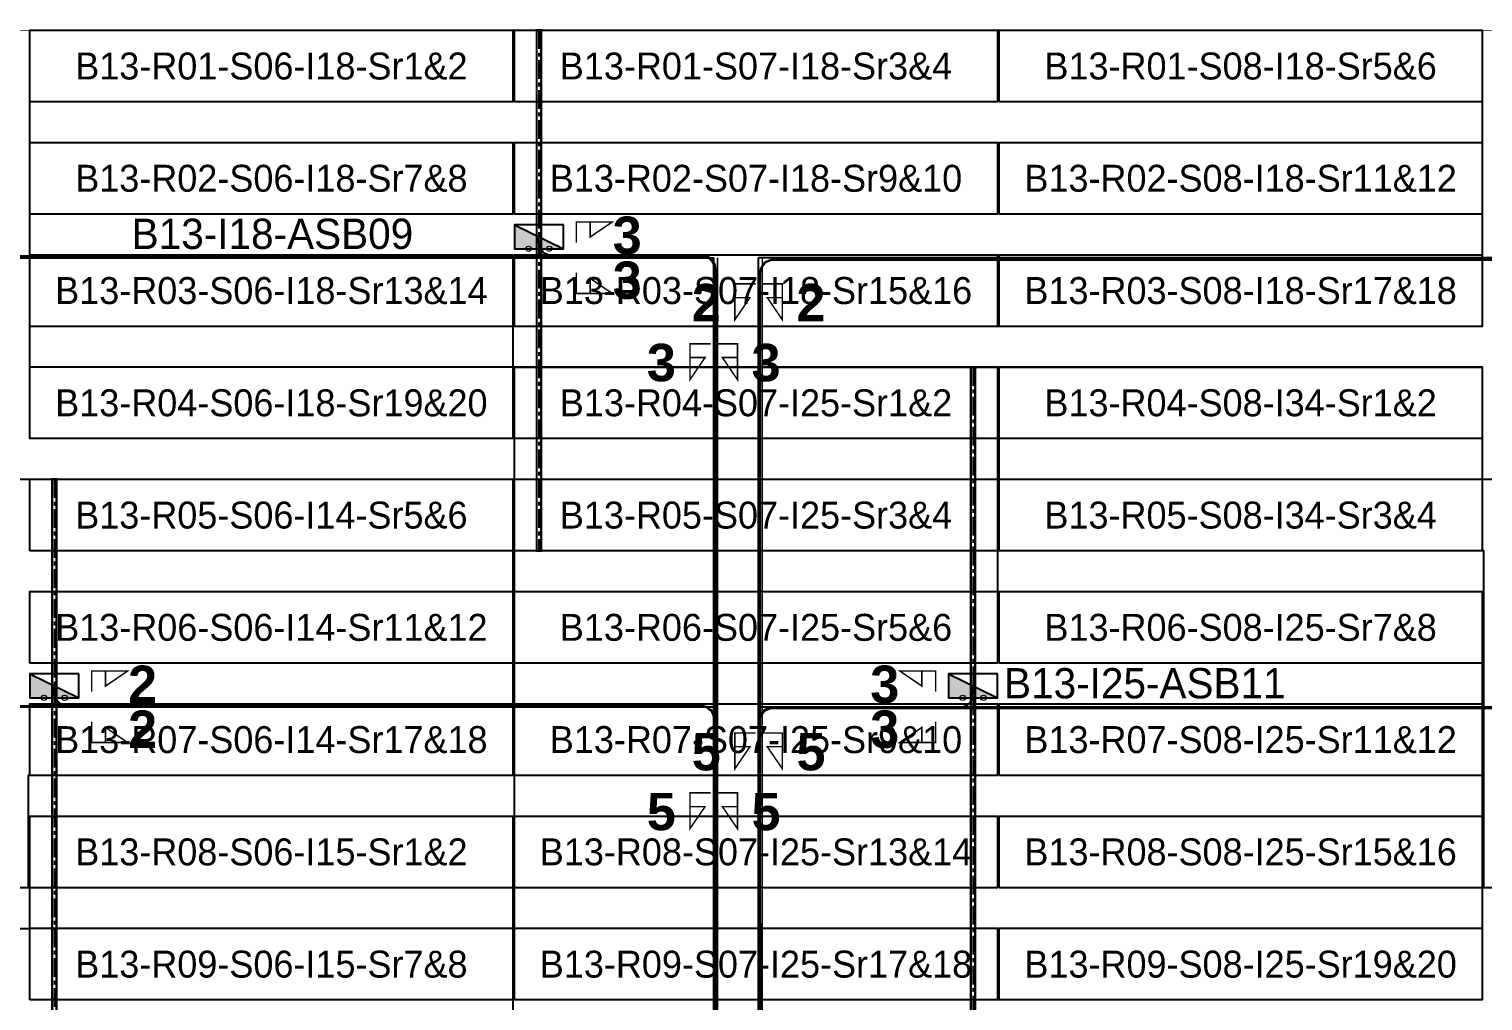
# Model space of a CAD drawing. Header units: metres. Extents: x 531333 to 531754, y 2674782 to 2675087.
# Drawn here: x 531495 to 531592.2, y 2675021.7 to 2675086.7 of the extents above; entities that cross this region are included whole.
import ezdxf
from ezdxf.enums import TextEntityAlignment as Align

# ---------------------------------------------------------------- set-up
doc = ezdxf.new("R2010")
doc.units = ezdxf.units.M
doc.header["$MEASUREMENT"] = 0
doc.linetypes.add('CENTER', pattern=[2, 1.25, -0.25, 0.25, -0.25])
doc.layers.add('Boundary-12.5 MW Block', color=6, linetype='Continuous', lineweight=9)
doc.layers.add('PILE', color=1, linetype='Continuous', lineweight=15)
for name, color, linetype in [('DC Trench BL-13', 40, 'Continuous'), ('E-Inverter Grouping', 2, 'Continuous'), ('Inverter Block-13', 7, 'Continuous'), ('LT Cable(AG) INV to LT Panel BL-13', 2, 'Continuous'), ('Messenger Wire Block-13 (Master Path)', 30, 'Continuous'), ('Messenger Wire Block-13 (MW Path)', 191, 'Continuous'), ('MMS Table Block-13', 8, 'Continuous'), ('Plan Line - DC BL-13', 40, 'Continuous'), ('Section Marking BL-13', 2, 'Continuous')]:
    doc.layers.add(name, color=color, linetype=linetype)
doc.styles.add('BoldTextStyle', font='arialbd.ttf')
doc.styles.get("Standard").update_dxf_attribs({"font": 'Adani Regular.ttf'})

# ---------------------------------------------------------------- blocks, each defined once
blk = doc.blocks.new('MMS Table (32.292 x 4.788)')
at = {"color": 0}
blk.add_lwpolyline([(0, -0.002), (0, 4.786), (32.292, 4.786), (32.292, -0.002)], close=True, dxfattribs=at)
at = {"color": 7}
blk.add_attdef('ID1', text='', height=1.8, dxfattribs=at).set_placement((16.146, 2.392), align=Align.MIDDLE_CENTER)
blk = doc.blocks.new('Inverter Block')
h = blk.add_hatch(color=0)
h.dxf.hatch_style = 1
h.paths.add_polyline_path([(-1.456, 2.269), (-1.456, 0.846), (1.456, 0.846)])
at = {"color": 0}
blk.add_lwpolyline([(1.456, 2.269), (-1.456, 2.269), (-1.456, 0.846), (1.456, 0.846)], close=True, dxfattribs=at)
blk.add_lwpolyline([(-1.456, 2.269), (1.456, 0.846)], dxfattribs=at)
at = {"layer": 'PILE'}
for centre in [(-0.613, 0.846), (0.613, 0.846)]:
    blk.add_circle(centre, 0.156, dxfattribs=at)
at = {"color": 7}
blk.add_attdef('ID', (-1.456, 3.006), '', height=1.8, dxfattribs=at)

msp = doc.modelspace()

# ---------------------------------------------------------------- linework, layer by layer
at = {"layer": 'Boundary-12.5 MW Block', "const_width": 0.05}
msp.add_lwpolyline([(531333.099, 2675086.575), (531754.095, 2675086.575), (531754.095, 2674781.791), (531365.491, 2674781.791), (531365.491, 2674916.791), (531333.099, 2674916.791)], close=True, dxfattribs=at)
at = {"layer": 'DC Trench BL-13', "color": 40, "const_width": 0.15}
for points in [[(531529.239, 2675086.575), (531528.939, 2675086.575), (531528.939, 2675051.789), (531529.239, 2675051.789)], [(531558.254, 2675064.075), (531557.954, 2675064.075), (531557.954, 2674984.289), (531558.254, 2674984.289)], [(531496.847, 2675056.575), (531496.547, 2675056.575), (531496.547, 2674954.289), (531496.847, 2674954.289)]]:
    msp.add_lwpolyline(points, close=True, dxfattribs=at)
at = {"layer": 'E-Inverter Grouping', "color": 3}
for points in [[(531495.059, 2675086.575), (531592.135, 2675086.575), (531592.135, 2675066.791), (531527.351, 2675066.791), (531527.351, 2675059.291), (531495.059, 2675059.291)], [(531559.743, 2675049.075), (531592.135, 2675049.075), (531592.135, 2675021.791), (531527.451, 2675021.791), (531527.451, 2675064.075), (531559.743, 2675064.075)], [(531656.919, 2675029.291), (531592.235, 2675029.291), (531592.235, 2675051.791), (531559.843, 2675051.791), (531559.843, 2675064.075), (531592.135, 2675064.075), (531592.135, 2675056.575), (531656.919, 2675056.575)]]:
    msp.add_lwpolyline(points, close=True, dxfattribs=at)
at = {"layer": 'E-Inverter Grouping'}
for points in [[(531527.351, 2675056.575), (531527.351, 2675036.791), (531494.959, 2675036.791), (531494.959, 2675029.291), (531430.275, 2675029.291), (531430.275, 2675056.575)], [(531495.059, 2675026.575), (531495.059, 2675034.075), (531527.351, 2675034.075), (531527.351, 2675006.791), (531462.567, 2675006.791), (531462.567, 2674999.291), (531430.275, 2674999.291), (531430.275, 2675026.575)]]:
    msp.add_lwpolyline(points, close=True, dxfattribs=at)
at = {"layer": 'LT Cable(AG) INV to LT Panel BL-13'}
for points in [[(531550.502, 2674969.312), (531550.415, 2674969.312, -0.176103), (531549.837, 2674969.522), (531549.489, 2674969.814, 0.071527), (531549.272, 2674969.949), (531547.813, 2674970.585, 0.103275), (531547.453, 2674970.661), (531541.685, 2674970.661, -0.414214), (531540.785, 2674971.561), (531540.785, 2674982.854, -0.031335), (531540.792, 2674982.967), (531540.851, 2674983.438, 0.031335), (531540.858, 2674983.55), (531540.858, 2675070.565, 0.414214), (531539.958, 2675071.465), (531368.03, 2675071.465, -0.414214), (531367.13, 2675072.365), (531367.13, 2675072.688)], [(531550.502, 2674969.337), (531550.415, 2674969.337, -0.176103), (531549.837, 2674969.547), (531549.484, 2674969.843, 0.071527), (531549.266, 2674969.978), (531547.818, 2674970.61, 0.103275), (531547.458, 2674970.686), (531541.71, 2674970.686, -0.414214), (531540.81, 2674971.586), (531540.81, 2674982.853, -0.031335), (531540.817, 2674982.965), (531540.876, 2674983.436, 0.031335), (531540.883, 2674983.549), (531540.883, 2675070.59, 0.414214), (531539.983, 2675071.49), (531465.206, 2675071.49, -0.414214), (531464.306, 2675072.39), (531464.306, 2675072.688)], [(531550.502, 2674969.362), (531550.415, 2674969.362, -0.176103), (531549.837, 2674969.572), (531549.478, 2674969.873, 0.071527), (531549.26, 2674970.008), (531547.823, 2674970.635, 0.103275), (531547.463, 2674970.711), (531541.735, 2674970.711, -0.414214), (531540.835, 2674971.611), (531540.835, 2674982.851, -0.031335), (531540.842, 2674982.964), (531540.901, 2674983.435, 0.031335), (531540.908, 2674983.547), (531540.908, 2675070.615, 0.414214), (531540.008, 2675071.515), (531529.99, 2675071.515, -0.414214), (531529.09, 2675072.415), (531529.09, 2675072.688)], [(531552.491, 2674969.262), (531550.415, 2674969.262, -0.176103), (531549.837, 2674969.472), (531549.501, 2674969.754, 0.071527), (531549.283, 2674969.889), (531547.802, 2674970.535, 0.103275), (531547.442, 2674970.611), (531541.635, 2674970.611, -0.414214), (531540.735, 2674971.511), (531540.735, 2674982.857, -0.031335), (531540.742, 2674982.97), (531540.801, 2674983.441, 0.031335), (531540.808, 2674983.553), (531540.808, 2675040.515, 0.414214), (531539.908, 2675041.415), (531400.422, 2675041.415, -0.414214), (531399.522, 2675042.315), (531399.522, 2675042.688)], [(531550.502, 2674969.287), (531550.415, 2674969.287, -0.176103), (531549.837, 2674969.497), (531549.495, 2674969.784, 0.071527), (531549.277, 2674969.919), (531547.808, 2674970.56, 0.103275), (531547.447, 2674970.636), (531541.66, 2674970.636, -0.414214), (531540.76, 2674971.536), (531540.76, 2674982.856, -0.031335), (531540.767, 2674982.968), (531540.826, 2674983.439, 0.031335), (531540.833, 2674983.552), (531540.833, 2675040.54, 0.414214), (531539.933, 2675041.44), (531497.598, 2675041.44, -0.414214), (531496.698, 2675042.34), (531496.698, 2675042.688)]]:
    msp.add_lwpolyline(points, format="xyb", dxfattribs=at)
at = {"layer": 'LT Cable(AG) INV to LT Panel BL-13', "color": 5}
for points in [[(531555.532, 2674969.928), (531552.034, 2674969.928, -0.414214), (531551.134, 2674970.828), (531551.134, 2674973.883, 0.214019), (531550.833, 2674974.555), (531544.119, 2674980.533, -0.214019), (531543.817, 2674981.205), (531543.817, 2674982.858, -0.0289), (531543.823, 2674982.961), (531543.879, 2674983.441, 0.028904), (531543.885, 2674983.545), (531543.883, 2675070.368, -0.414219), (531544.783, 2675071.268), (531621.989, 2675071.268, 0.414214), (531622.889, 2675072.168), (531622.889, 2675072.688)], [(531555.532, 2674969.953), (531552.059, 2674969.953, -0.414214), (531551.159, 2674970.853), (531551.159, 2674973.894, 0.214019), (531550.858, 2674974.567), (531544.144, 2674980.544, -0.214019), (531543.842, 2674981.217), (531543.842, 2674982.856, -0.0289), (531543.848, 2674982.96), (531543.904, 2674983.439, 0.028904), (531543.91, 2674983.543), (531543.908, 2675070.343, -0.414219), (531544.808, 2675071.243), (531719.165, 2675071.243, 0.414214), (531720.065, 2675072.143), (531720.065, 2675072.688)], [(531553.591, 2674969.853), (531551.959, 2674969.853, -0.414214), (531551.059, 2674970.753), (531551.059, 2674973.85, 0.214019), (531550.758, 2674974.522), (531544.044, 2674980.5, -0.214019), (531543.742, 2674981.172), (531543.742, 2674982.862, -0.0289), (531543.748, 2674982.966), (531543.804, 2674983.445, 0.028904), (531543.81, 2674983.549), (531543.809, 2675040.442, -0.414219), (531544.709, 2675041.342), (531557.205, 2675041.342, 0.414214), (531558.105, 2675042.242), (531558.105, 2675042.688)], [(531555.532, 2674969.878), (531551.984, 2674969.878, -0.414214), (531551.084, 2674970.778), (531551.084, 2674973.861, 0.214019), (531550.783, 2674974.533), (531544.069, 2674980.511, -0.214019), (531543.767, 2674981.183), (531543.767, 2674982.861, -0.0289), (531543.773, 2674982.964), (531543.829, 2674983.444, 0.028904), (531543.835, 2674983.548), (531543.834, 2675040.417, -0.414219), (531544.734, 2675041.317), (531621.989, 2675041.317, 0.414214), (531622.889, 2675042.217), (531622.889, 2675042.688)], [(531555.532, 2674969.903), (531552.009, 2674969.903, -0.414214), (531551.109, 2674970.803), (531551.109, 2674973.872, 0.214019), (531550.808, 2674974.544), (531544.094, 2674980.522, -0.214019), (531543.792, 2674981.194), (531543.792, 2674982.859, -0.0289), (531543.798, 2674982.963), (531543.854, 2674983.442, 0.028904), (531543.86, 2674983.546), (531543.859, 2675040.392, -0.414219), (531544.759, 2675041.292), (531686.773, 2675041.292, 0.414214), (531687.673, 2675042.192), (531687.673, 2675042.688)]]:
    msp.add_lwpolyline(points, format="xyb", dxfattribs=at)
at = {"layer": 'Messenger Wire Block-13 (Master Path)'}
for points in [[(531365.491, 2675071.377), (531540.771, 2675071.377)], [(531540.771, 2674983.499), (531540.771, 2675071.377)], [(531543.772, 2674983.499), (531543.771, 2675071.38)], [(531543.771, 2675071.38), (531721.703, 2675071.38)], [(531397.883, 2675041.377), (531540.771, 2675041.377)], [(531543.771, 2675041.38), (531689.311, 2675041.38)]]:
    msp.add_lwpolyline(points, dxfattribs=at)
at = {"layer": 'Messenger Wire Block-13 (MW Path)', "const_width": 0.1}
for points in [[(531365.491, 2675071.377), (531540.771, 2675071.377)], [(531541.021, 2674983.499), (531541.021, 2675071.377)], [(531543.771, 2675071.38), (531721.703, 2675071.38)], [(531544.022, 2674983.499), (531544.021, 2675071.38)], [(531397.883, 2675041.377), (531540.771, 2675041.377)], [(531543.771, 2675041.38), (531689.311, 2675041.38)]]:
    msp.add_lwpolyline(points, dxfattribs=at)
at = {"layer": 'Plan Line - DC BL-13', "color": 6, "linetype": 'CENTER'}
for points in [[(531529.09, 2675086.575), (531529.09, 2675051.789)], [(531558.105, 2675064.075), (531558.105, 2674984.289)], [(531496.698, 2675056.575), (531496.698, 2674954.289)]]:
    msp.add_lwpolyline(points, dxfattribs=at)
at = {"layer": 'Section Marking BL-13', "color": 94, "lineweight": 35, "true_color": 0x00a500, "const_width": 0.1}
for points in [[(531531.59, 2675072.377), (531531.59, 2675073.767), (531533.99, 2675073.767), (531532.51, 2675072.757), (531532.51, 2675073.767)], [(531531.59, 2675070.377), (531531.59, 2675068.987), (531533.99, 2675068.987), (531532.51, 2675069.997), (531532.51, 2675068.987)], [(531543.571, 2675069.63), (531542.181, 2675069.63), (531542.181, 2675067.23), (531543.191, 2675068.71), (531542.181, 2675068.71)], [(531543.971, 2675069.63), (531545.361, 2675069.63), (531545.361, 2675067.23), (531544.351, 2675068.71), (531545.361, 2675068.71)], [(531540.571, 2675065.627), (531539.181, 2675065.627), (531539.181, 2675063.227), (531540.191, 2675064.707), (531539.181, 2675064.707)], [(531540.971, 2675065.627), (531542.361, 2675065.627), (531542.361, 2675063.227), (531541.351, 2675064.707), (531542.361, 2675064.707)], [(531499.198, 2675042.377), (531499.198, 2675043.767), (531501.598, 2675043.767), (531500.118, 2675042.757), (531500.118, 2675043.767)], [(531555.605, 2675042.38), (531555.605, 2675043.77), (531553.205, 2675043.77), (531554.685, 2675042.76), (531554.685, 2675043.77)], [(531499.198, 2675040.377), (531499.198, 2675038.987), (531501.598, 2675038.987), (531500.118, 2675039.997), (531500.118, 2675038.987)], [(531543.572, 2675039.63), (531542.182, 2675039.63), (531542.182, 2675037.23), (531543.192, 2675038.71), (531542.182, 2675038.71)], [(531543.972, 2675039.63), (531545.362, 2675039.63), (531545.362, 2675037.23), (531544.352, 2675038.71), (531545.362, 2675038.71)], [(531555.605, 2675040.38), (531555.605, 2675038.99), (531553.205, 2675038.99), (531554.685, 2675040), (531554.685, 2675038.99)], [(531540.571, 2675035.627), (531539.181, 2675035.627), (531539.181, 2675033.227), (531540.191, 2675034.707), (531539.181, 2675034.707)], [(531540.971, 2675035.627), (531542.361, 2675035.627), (531542.361, 2675033.227), (531541.351, 2675034.707), (531542.361, 2675034.707)]]:
    msp.add_lwpolyline(points, dxfattribs=at)

# ---------------------------------------------------------------- block references
at = {"layer": 'Inverter Block-13'}
ref = msp.add_blockref('Inverter Block', (531529.09, 2675071.023), dxfattribs=dict(at, xscale=1.124999999976148, yscale=1.124999999976148, zscale=1.124999999976148))
ref.add_attrib('ID', 'B13-I18-ASB09', (531501.869, 2675071.961), dxfattribs={"layer": '0', "color": 7, "height": 2.025})
ref = msp.add_blockref('Inverter Block', (531496.698, 2675041.023), dxfattribs=dict(at, xscale=1.124999999976148, yscale=1.124999999976148, zscale=1.124999999976148))
ref.add_attrib('ID', 'B13-I14-ASB09', (531469.477, 2675041.961), dxfattribs={"layer": '0', "color": 7, "height": 2.025})
ref = msp.add_blockref('Inverter Block', (531558.105, 2675041.023), dxfattribs=dict(at, xscale=1.124999999976148, yscale=1.124999999976148, zscale=1.124999999976148))
ref.add_attrib('ID', 'B13-I25-ASB11', (531560.178, 2675041.936), dxfattribs={"layer": '0', "color": 7, "height": 2.025})
at = {"layer": 'MMS Table Block-13'}
for p, values in [((531495.059, 2675081.791), {'ID1': 'B13-R01-S06-I18-Sr1&2'}), ((531527.451, 2675081.791), {'ID1': 'B13-R01-S07-I18-Sr3&4'}), ((531559.843, 2675081.791), {'ID1': 'B13-R01-S08-I18-Sr5&6'}), ((531495.059, 2675074.291), {'ID1': 'B13-R02-S06-I18-Sr7&8'}), ((531527.451, 2675074.291), {'ID1': 'B13-R02-S07-I18-Sr9&10'}), ((531559.843, 2675074.291), {'ID1': 'B13-R02-S08-I18-Sr11&12'}), ((531495.059, 2675066.791), {'ID1': 'B13-R03-S06-I18-Sr13&14'}), ((531527.451, 2675066.791), {'ID1': 'B13-R03-S07-I18-Sr15&16'}), ((531559.843, 2675066.791), {'ID1': 'B13-R03-S08-I18-Sr17&18'}), ((531495.059, 2675059.291), {'ID1': 'B13-R04-S06-I18-Sr19&20'}), ((531527.451, 2675059.291), {'ID1': 'B13-R04-S07-I25-Sr1&2'}), ((531559.843, 2675059.291), {'ID1': 'B13-R04-S08-I34-Sr1&2'}), ((531495.059, 2675051.791), {'ID1': 'B13-R05-S06-I14-Sr5&6'}), ((531527.451, 2675051.791), {'ID1': 'B13-R05-S07-I25-Sr3&4'}), ((531559.843, 2675051.791), {'ID1': 'B13-R05-S08-I34-Sr3&4'}), ((531495.059, 2675044.291), {'ID1': 'B13-R06-S06-I14-Sr11&12'}), ((531527.451, 2675044.291), {'ID1': 'B13-R06-S07-I25-Sr5&6'}), ((531559.843, 2675044.291), {'ID1': 'B13-R06-S08-I25-Sr7&8'}), ((531495.059, 2675036.791), {'ID1': 'B13-R07-S06-I14-Sr17&18'}), ((531527.451, 2675036.791), {'ID1': 'B13-R07-S07-I25-Sr9&10'}), ((531559.843, 2675036.791), {'ID1': 'B13-R07-S08-I25-Sr11&12'}), ((531495.059, 2675029.291), {'ID1': 'B13-R08-S06-I15-Sr1&2'}), ((531527.451, 2675029.291), {'ID1': 'B13-R08-S07-I25-Sr13&14'}), ((531559.843, 2675029.291), {'ID1': 'B13-R08-S08-I25-Sr15&16'}), ((531495.059, 2675021.791), {'ID1': 'B13-R09-S06-I15-Sr7&8'}), ((531527.451, 2675021.791), {'ID1': 'B13-R09-S07-I25-Sr17&18'}), ((531559.843, 2675021.791), {'ID1': 'B13-R09-S08-I25-Sr19&20'})]:
    msp.add_blockref('MMS Table (32.292 x 4.788)', p, dxfattribs=at).add_auto_attribs(values)

# ---------------------------------------------------------------- texts
at = {"layer": 'Section Marking BL-13', "color": 94, "true_color": 0x00a500, "style": 'BoldTextStyle'}
for s, p in [('3', (531534.99, 2675072.877)), ('3', (531534.99, 2675069.877)), ('2', (531540.271, 2675068.38)), ('2', (531547.271, 2675068.38)), ('3', (531537.271, 2675064.377)), ('3', (531544.271, 2675064.377)), ('2', (531502.598, 2675042.877)), ('3', (531552.205, 2675042.88)), ('2', (531502.598, 2675039.877)), ('3', (531552.205, 2675039.88)), ('5', (531540.272, 2675038.38)), ('5', (531547.272, 2675038.38)), ('5', (531537.271, 2675034.377)), ('5', (531544.271, 2675034.377))]:
    msp.add_text(s, height=2.5, dxfattribs=at).set_placement(p, align=Align.MIDDLE_CENTER)

doc.saveas('drawing.dxf')
